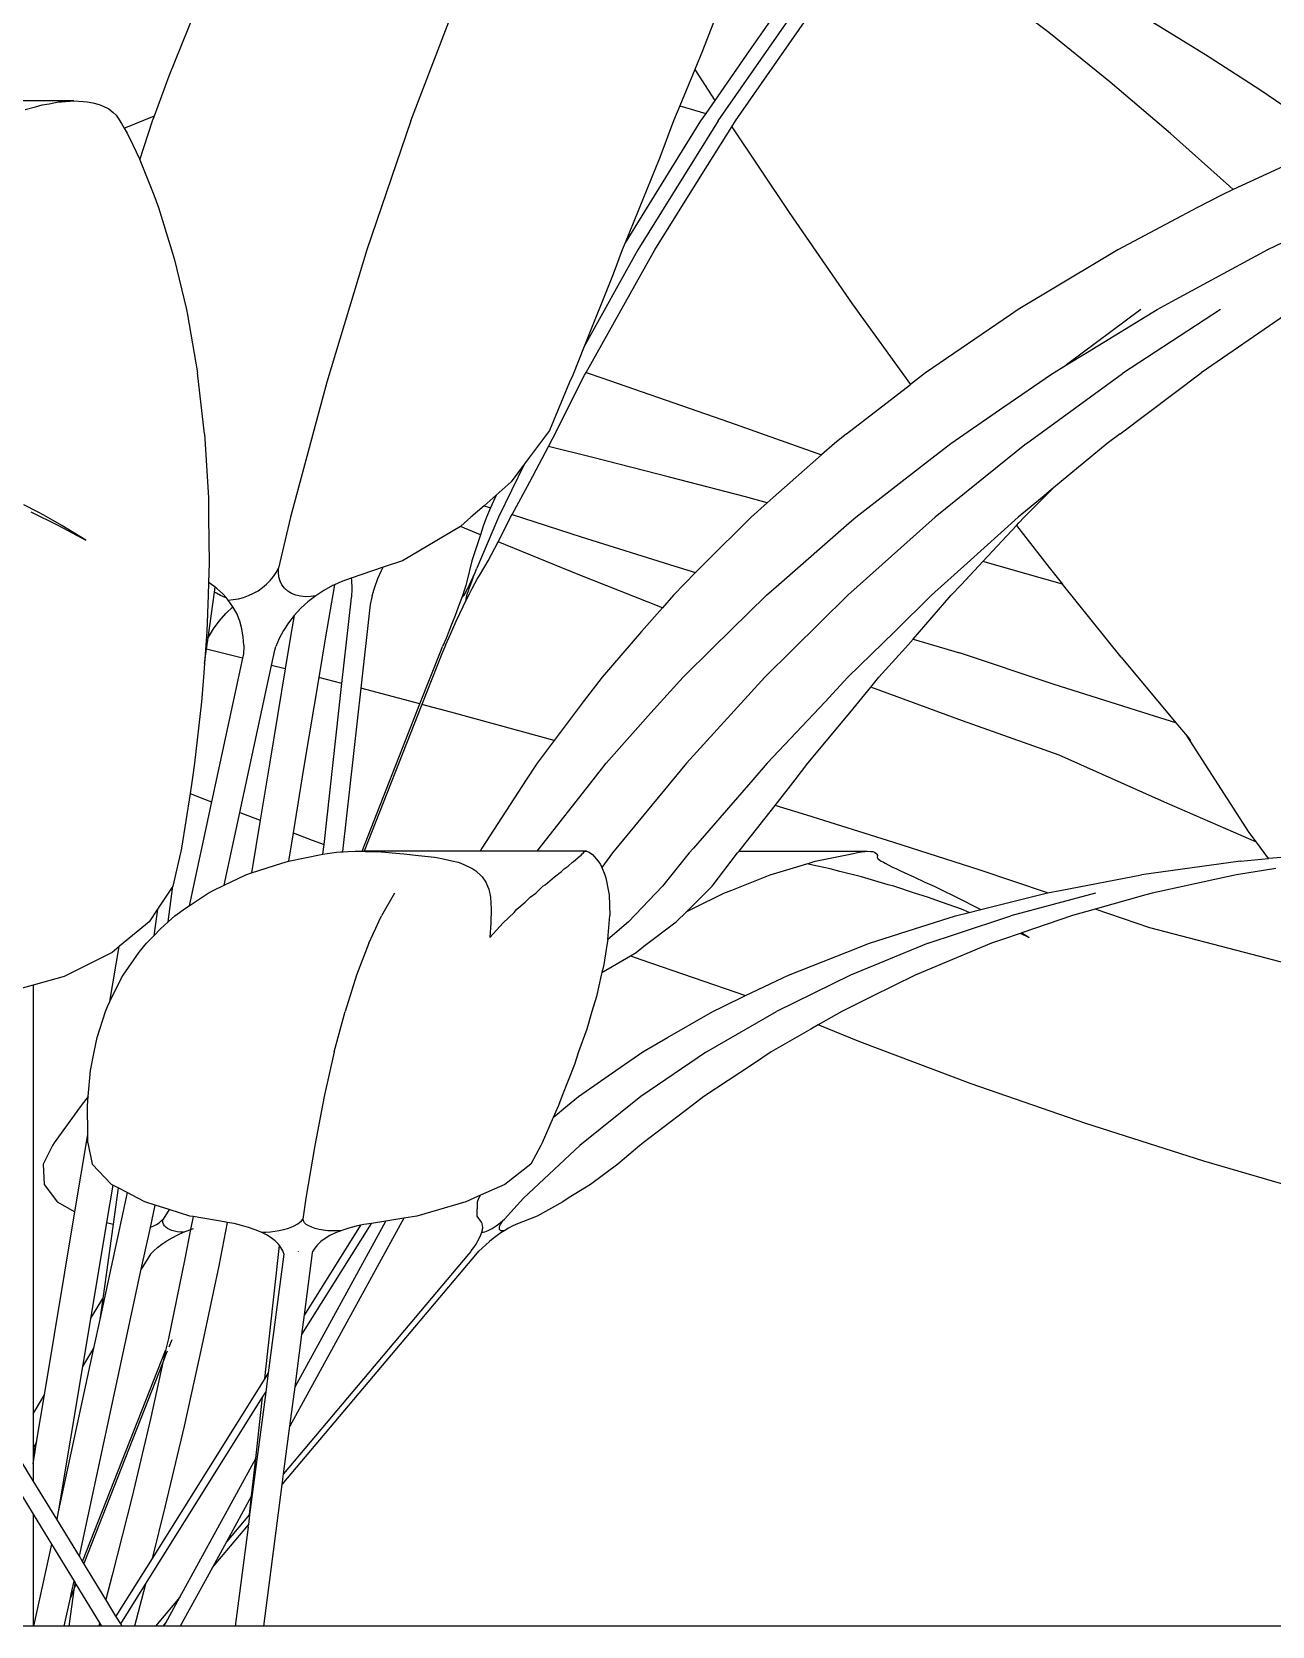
# Model space of a CAD drawing. Header units: metres. Extents: x 244.4 to 340.3, y -4.1 to 64.3.
# Drawn here: x 248.7114 to 248.9513, y 7.3395 to 7.648 of the extents above; entities that cross this region are included whole.
import ezdxf

# ---------------------------------------------------------------- set-up
doc = ezdxf.new("R2010")
doc.units = ezdxf.units.M
doc.layers.add('Edges', color=7, linetype='Continuous')

# ---------------------------------------------------------------- blocks, each defined once
blk = doc.blocks.new('Novo+Sobrado2m fr')
for p, q in [((-6.68006, -1.56946), (-6.6921, -1.56022)), ((-6.85028, -1.57784), (-6.84403, -1.56229)), ((-6.8035, -1.58654), (-6.79424, -1.56229)), ((-6.74297, -1.56229), (-6.74708, -1.573)), ((-6.74406, -1.58654), (-6.72716, -1.56229)), ((-6.73058, -1.56229), (-6.73805, -1.573)), ((-6.73466, -1.57784), (-6.72384, -1.56229)), ((-6.66821, -1.57904), (-6.68006, -1.56946)), ((-6.6498, -1.57372), (-6.6605, -1.56715)), ((-6.74708, -1.573), (-6.74857, -1.57659)), ((-6.73805, -1.573), (-6.74471, -1.5826)), ((-6.63926, -1.58053), (-6.6498, -1.57372)), ((-6.8531, -1.58555), (-6.85028, -1.57784)), ((-6.74857, -1.57659), (-6.75149, -1.5836)), ((-6.74857, -1.57659), (-6.74471, -1.5826)), ((-6.74073, -1.58654), (-6.73466, -1.57784)), ((-6.65656, -1.58895), (-6.66821, -1.57904)), ((-6.6289, -1.58759), (-6.63926, -1.58053)), ((-6.86872, -1.58267), (-6.88015, -1.58267)), ((-6.87814, -1.58433), (-6.87612, -1.58381)), ((-6.87612, -1.58381), (-6.87483, -1.58342)), ((-6.87483, -1.58342), (-6.87352, -1.58321)), ((-6.87352, -1.58321), (-6.87166, -1.58287)), ((-6.87166, -1.58287), (-6.8711, -1.58284)), ((-6.8711, -1.58284), (-6.86872, -1.58267)), ((-6.86872, -1.58267), (-6.86686, -1.58278)), ((-6.86686, -1.58278), (-6.86612, -1.58283)), ((-6.86612, -1.58283), (-6.86507, -1.58305)), ((-6.86507, -1.58305), (-6.86383, -1.58335)), ((-6.86383, -1.58335), (-6.8635, -1.58348)), ((-6.8635, -1.58348), (-6.86217, -1.58409)), ((-6.86217, -1.58409), (-6.86195, -1.58422)), ((-6.86195, -1.58422), (-6.86108, -1.58489)), ((-6.86108, -1.58489), (-6.86053, -1.58545)), ((-6.75149, -1.5836), (-6.75271, -1.58654)), ((-6.75149, -1.5836), (-6.74647, -1.58513)), ((-6.74647, -1.58513), (-6.74745, -1.58654)), ((-6.74471, -1.5826), (-6.74647, -1.58513)), ((-6.86053, -1.58545), (-6.86025, -1.5858)), ((-6.86025, -1.5858), (-6.85947, -1.58702)), ((-6.85947, -1.58702), (-6.85896, -1.58794)), ((-6.85896, -1.58794), (-6.8531, -1.58555)), ((-6.85896, -1.58794), (-6.8584, -1.58893)), ((-6.85593, -1.59409), (-6.85347, -1.58654)), ((-6.85347, -1.58654), (-6.8531, -1.58555)), ((-6.8035, -1.58654), (-6.81203, -1.61149)), ((-6.74406, -1.58654), (-6.75961, -1.61149)), ((-6.75271, -1.58654), (-6.75537, -1.59363)), ((-6.74745, -1.58654), (-6.75185, -1.59363)), ((-6.7472, -1.59691), (-6.74143, -1.58766)), ((-6.74143, -1.58766), (-6.74073, -1.58654)), ((-6.74143, -1.58766), (-6.73035, -1.60427)), ((-6.8584, -1.58893), (-6.85727, -1.59118)), ((-6.85727, -1.59118), (-6.85601, -1.59388)), ((-6.64511, -1.59918), (-6.65656, -1.58895)), ((-6.85601, -1.59388), (-6.85593, -1.59409)), ((-6.85593, -1.59409), (-6.85326, -1.60082)), ((-6.75185, -1.59363), (-6.76207, -1.61013)), ((-6.75537, -1.59363), (-6.76207, -1.61013)), ((-6.63154, -1.59388), (-6.64441, -1.59983)), ((-6.75634, -1.61149), (-6.7472, -1.59691)), ((-6.64441, -1.59983), (-6.64655, -1.60082)), ((-6.64441, -1.59983), (-6.64511, -1.59918)), ((-6.85326, -1.60082), (-6.85233, -1.60331)), ((-6.85233, -1.60331), (-6.84979, -1.61145)), ((-6.65135, -1.60331), (-6.66671, -1.61145)), ((-6.64655, -1.60082), (-6.65135, -1.60331)), ((-6.63772, -1.61142), (-6.61878, -1.60236)), ((-6.73035, -1.60427), (-6.71814, -1.62191)), ((-6.84979, -1.61145), (-6.84922, -1.61338)), ((-6.81203, -1.61149), (-6.8198, -1.63706)), ((-6.75961, -1.61149), (-6.76997, -1.63017)), ((-6.76262, -1.61149), (-6.7644, -1.6162)), ((-6.76207, -1.61013), (-6.76262, -1.61149)), ((-6.75897, -1.6162), (-6.75634, -1.61149)), ((-6.66671, -1.61145), (-6.66998, -1.61338)), ((-6.65561, -1.6211), (-6.63772, -1.61142)), ((-6.84922, -1.61338), (-6.84693, -1.62303)), ((-6.66998, -1.61338), (-6.68599, -1.62303)), ((-6.7644, -1.6162), (-6.76997, -1.63017)), ((-6.7696, -1.6352), (-6.75897, -1.6162)), ((-6.71814, -1.62191), (-6.70688, -1.63756)), ((-6.65913, -1.62303), (-6.65561, -1.6211)), ((-6.84693, -1.62303), (-6.8467, -1.62404)), ((-6.8467, -1.62404), (-6.84476, -1.63527)), ((-6.6875, -1.62404), (-6.70392, -1.63527)), ((-6.68599, -1.62303), (-6.6875, -1.62404)), ((-6.66231, -1.62303), (-6.67664, -1.63373)), ((-6.67263, -1.63125), (-6.65913, -1.62303)), ((-6.64689, -1.62303), (-6.66582, -1.63541)), ((-6.63429, -1.62404), (-6.65064, -1.63527)), ((-6.76997, -1.63017), (-6.77218, -1.63572)), ((-6.67664, -1.63373), (-6.67263, -1.63125)), ((-6.67957, -1.63553), (-6.67664, -1.63373)), ((-6.84342, -1.64707), (-6.84476, -1.63527)), ((-6.8198, -1.63706), (-6.8268, -1.6632)), ((-6.77279, -1.63706), (-6.77669, -1.6464)), ((-6.77529, -1.6464), (-6.77065, -1.63706)), ((-6.77218, -1.63572), (-6.77279, -1.63706)), ((-6.77065, -1.63706), (-6.76989, -1.63572)), ((-6.76989, -1.63572), (-6.7696, -1.6352)), ((-6.7696, -1.6352), (-6.76657, -1.63623)), ((-6.76657, -1.63623), (-6.74189, -1.64482)), ((-6.7192, -1.64707), (-6.70688, -1.63756)), ((-6.70392, -1.63527), (-6.70688, -1.63756)), ((-6.68881, -1.64185), (-6.67957, -1.63553)), ((-6.68443, -1.64893), (-6.66582, -1.63541)), ((-6.66629, -1.64707), (-6.65064, -1.63527)), ((-6.69902, -1.64893), (-6.68881, -1.64185)), ((-6.77669, -1.6464), (-6.78151, -1.6529)), ((-6.77691, -1.64951), (-6.77529, -1.6464)), ((-6.74189, -1.64482), (-6.72408, -1.65115)), ((-6.84342, -1.64707), (-6.84267, -1.65936)), ((-6.78047, -1.65637), (-6.77691, -1.64951)), ((-6.76829, -1.65166), (-6.77691, -1.64951)), ((-6.72154, -1.64893), (-6.72408, -1.65115)), ((-6.7192, -1.64707), (-6.72154, -1.64893)), ((-6.70417, -1.65288), (-6.69902, -1.64893)), ((-6.68443, -1.64893), (-6.7021, -1.66319)), ((-6.66879, -1.64893), (-6.67916, -1.65753)), ((-6.66629, -1.64707), (-6.66879, -1.64893)), ((-6.78151, -1.6529), (-6.78654, -1.6632)), ((-6.78151, -1.6529), (-6.78408, -1.65637)), ((-6.75349, -1.65545), (-6.76829, -1.65166)), ((-6.72408, -1.65115), (-6.73344, -1.65936)), ((-6.71743, -1.66319), (-6.70417, -1.65288)), ((-6.73877, -1.65928), (-6.75349, -1.65545)), ((-6.78704, -1.65895), (-6.78935, -1.66098)), ((-6.78704, -1.65895), (-6.78808, -1.66138)), ((-6.78408, -1.65637), (-6.78704, -1.65895)), ((-6.78394, -1.66271), (-6.78047, -1.65637)), ((-6.73459, -1.6604), (-6.73877, -1.65928)), ((-6.68486, -1.66319), (-6.67916, -1.65753)), ((-6.67916, -1.65753), (-6.68137, -1.65936)), ((-6.87574, -1.66219), (-6.87842, -1.66083)), ((-6.87706, -1.66219), (-6.8717, -1.6648)), ((-6.87455, -1.66284), (-6.87574, -1.66219)), ((-6.84267, -1.65936), (-6.84263, -1.66319)), ((-6.78935, -1.66098), (-6.7919, -1.6632)), ((-6.78935, -1.66098), (-6.7885, -1.66125)), ((-6.78808, -1.66138), (-6.78886, -1.6632)), ((-6.7885, -1.66125), (-6.78808, -1.66138)), ((-6.73459, -1.6604), (-6.7377, -1.66319)), ((-6.73344, -1.65936), (-6.73459, -1.6604)), ((-6.68137, -1.65936), (-6.68605, -1.66319)), ((-6.87106, -1.6648), (-6.87455, -1.66284)), ((-6.8717, -1.6648), (-6.86642, -1.66765)), ((-6.86642, -1.66765), (-6.87106, -1.6648)), ((-6.84263, -1.66319), (-6.84251, -1.67211)), ((-6.8268, -1.6632), (-6.82909, -1.67306)), ((-6.7939, -1.665), (-6.80516, -1.67163)), ((-6.79382, -1.66495), (-6.7939, -1.665)), ((-6.79004, -1.6666), (-6.7939, -1.665)), ((-6.7919, -1.6632), (-6.79382, -1.66495)), ((-6.78654, -1.6632), (-6.79072, -1.67306)), ((-6.78951, -1.66495), (-6.79004, -1.6666)), ((-6.78886, -1.6632), (-6.78951, -1.66495)), ((-6.78663, -1.66799), (-6.78505, -1.66495)), ((-6.78505, -1.66495), (-6.78421, -1.6632)), ((-6.78421, -1.6632), (-6.78394, -1.66271)), ((-6.78394, -1.66271), (-6.77054, -1.66699)), ((-6.7377, -1.66319), (-6.74667, -1.67211)), ((-6.73234, -1.67619), (-6.71872, -1.6643)), ((-6.7021, -1.66319), (-6.71898, -1.67828)), ((-6.71872, -1.6643), (-6.71743, -1.66319)), ((-6.68605, -1.66319), (-6.6959, -1.67211)), ((-6.69285, -1.67178), (-6.68634, -1.66481)), ((-6.68634, -1.66481), (-6.68587, -1.6643)), ((-6.68634, -1.66481), (-6.68002, -1.67296)), ((-6.68587, -1.6643), (-6.68486, -1.66319)), ((-6.79004, -1.6666), (-6.79169, -1.67163)), ((-6.78854, -1.67163), (-6.78663, -1.66799)), ((-6.77113, -1.67428), (-6.78663, -1.66799)), ((-6.77054, -1.66699), (-6.75244, -1.67268)), ((-6.80516, -1.67163), (-6.80887, -1.6729)), ((-6.79169, -1.67163), (-6.79267, -1.67565)), ((-6.79026, -1.67448), (-6.78854, -1.67163)), ((-6.84251, -1.67211), (-6.84265, -1.67586)), ((-6.83072, -1.67546), (-6.83009, -1.6747)), ((-6.83009, -1.6747), (-6.82954, -1.67389)), ((-6.82954, -1.67389), (-6.82909, -1.67306)), ((-6.82915, -1.67392), (-6.82909, -1.67306)), ((-6.82906, -1.67476), (-6.82915, -1.67392)), ((-6.80887, -1.6729), (-6.81506, -1.67502)), ((-6.80987, -1.67508), (-6.80918, -1.6735)), ((-6.80918, -1.6735), (-6.80887, -1.6729)), ((-6.79166, -1.67546), (-6.79137, -1.6747)), ((-6.79147, -1.67476), (-6.79109, -1.67392)), ((-6.79137, -1.6747), (-6.79109, -1.67392)), ((-6.79109, -1.67392), (-6.79105, -1.67389)), ((-6.79105, -1.67389), (-6.79072, -1.67306)), ((-6.79067, -1.67519), (-6.79026, -1.67448)), ((-6.75486, -1.68072), (-6.77113, -1.67428)), ((-6.74844, -1.67392), (-6.75271, -1.67828)), ((-6.75244, -1.67268), (-6.74844, -1.67392)), ((-6.74667, -1.67211), (-6.74844, -1.67392)), ((-6.6959, -1.67211), (-6.7028, -1.67828)), ((-6.69696, -1.67619), (-6.69285, -1.67178)), ((-6.68085, -1.67517), (-6.69285, -1.67178)), ((-6.68002, -1.67296), (-6.67746, -1.67615)), ((-6.84274, -1.68654), (-6.8415, -1.67769)), ((-6.84265, -1.67586), (-6.84273, -1.67828)), ((-6.84237, -1.67602), (-6.84265, -1.67586)), ((-6.84137, -1.67676), (-6.84237, -1.67602)), ((-6.8415, -1.67769), (-6.84137, -1.67676)), ((-6.84114, -1.67793), (-6.8415, -1.67769)), ((-6.84107, -1.67697), (-6.84137, -1.67676)), ((-6.83989, -1.67804), (-6.84107, -1.67697)), ((-6.83397, -1.67793), (-6.83307, -1.67742)), ((-6.83307, -1.67742), (-6.83222, -1.67683)), ((-6.83222, -1.67683), (-6.83144, -1.67617)), ((-6.83144, -1.67617), (-6.83072, -1.67546)), ((-6.82882, -1.67555), (-6.82906, -1.67476)), ((-6.82845, -1.67628), (-6.82882, -1.67555)), ((-6.82794, -1.67693), (-6.82845, -1.67628)), ((-6.82732, -1.67748), (-6.82794, -1.67693)), ((-6.82659, -1.67794), (-6.82732, -1.67748)), ((-6.82032, -1.67735), (-6.82192, -1.6784)), ((-6.81864, -1.67643), (-6.82032, -1.67735)), ((-6.81831, -1.67629), (-6.82002, -1.68637)), ((-6.81831, -1.67629), (-6.81864, -1.67643)), ((-6.81689, -1.67565), (-6.81831, -1.67629)), ((-6.81506, -1.67502), (-6.81689, -1.67565)), ((-6.81506, -1.67502), (-6.81501, -1.6754)), ((-6.81501, -1.6754), (-6.81494, -1.67701)), ((-6.81494, -1.67701), (-6.81501, -1.67865)), ((-6.81099, -1.67838), (-6.81047, -1.67671)), ((-6.81047, -1.67671), (-6.80987, -1.67508)), ((-6.79319, -1.67735), (-6.79354, -1.6784)), ((-6.7929, -1.67643), (-6.79319, -1.67735)), ((-6.79303, -1.67794), (-6.79278, -1.67748)), ((-6.79267, -1.67565), (-6.7929, -1.67643)), ((-6.79278, -1.67748), (-6.79249, -1.67693)), ((-6.79254, -1.67793), (-6.79237, -1.67742)), ((-6.79249, -1.67693), (-6.79217, -1.67628)), ((-6.79237, -1.67742), (-6.79217, -1.67683)), ((-6.79219, -1.67804), (-6.79164, -1.67697)), ((-6.79217, -1.67628), (-6.79183, -1.67555)), ((-6.79217, -1.67683), (-6.79193, -1.67617)), ((-6.79193, -1.67617), (-6.79166, -1.67546)), ((-6.79183, -1.67555), (-6.79147, -1.67476)), ((-6.79164, -1.67697), (-6.79113, -1.67602)), ((-6.79113, -1.67602), (-6.79067, -1.67519)), ((-6.7347, -1.67828), (-6.73234, -1.67619)), ((-6.69898, -1.67828), (-6.69696, -1.67619)), ((-6.67746, -1.67615), (-6.68085, -1.67517)), ((-6.66606, -1.69031), (-6.67746, -1.67615)), ((-6.84273, -1.67828), (-6.84296, -1.6853)), ((-6.84031, -1.67837), (-6.84114, -1.67793)), ((-6.83941, -1.67872), (-6.84031, -1.67837)), ((-6.83926, -1.67876), (-6.83989, -1.67804)), ((-6.83926, -1.67876), (-6.83941, -1.67872)), ((-6.83933, -1.68186), (-6.83795, -1.68051)), ((-6.83885, -1.67922), (-6.83926, -1.67876)), ((-6.83885, -1.67922), (-6.83787, -1.67915)), ((-6.83795, -1.68051), (-6.83885, -1.67922)), ((-6.83721, -1.68186), (-6.83795, -1.68051)), ((-6.83787, -1.67915), (-6.83687, -1.67898)), ((-6.83687, -1.67898), (-6.83589, -1.67872)), ((-6.83589, -1.67872), (-6.83492, -1.67837)), ((-6.83492, -1.67837), (-6.83397, -1.67793)), ((-6.82576, -1.67828), (-6.82659, -1.67794)), ((-6.82481, -1.68083), (-6.82607, -1.68219)), ((-6.82486, -1.6785), (-6.82576, -1.67828)), ((-6.82391, -1.67859), (-6.82486, -1.6785)), ((-6.82342, -1.67956), (-6.82481, -1.68083)), ((-6.82292, -1.67856), (-6.82391, -1.67859)), ((-6.82192, -1.6784), (-6.82342, -1.67956)), ((-6.82192, -1.6784), (-6.82292, -1.67856)), ((-6.81685, -1.69535), (-6.81507, -1.67937)), ((-6.81507, -1.67937), (-6.81501, -1.67865)), ((-6.81141, -1.68009), (-6.81321, -1.69629)), ((-6.81105, -1.67866), (-6.81141, -1.68009)), ((-6.81099, -1.67838), (-6.81105, -1.67866)), ((-6.79442, -1.68083), (-6.79493, -1.68219)), ((-6.79396, -1.67956), (-6.79442, -1.68083)), ((-6.79405, -1.68186), (-6.7934, -1.6805)), ((-6.79354, -1.6784), (-6.79396, -1.67956)), ((-6.79354, -1.6784), (-6.79355, -1.67856)), ((-6.79355, -1.67856), (-6.7935, -1.67859)), ((-6.7935, -1.67859), (-6.79339, -1.6785)), ((-6.7934, -1.6805), (-6.79278, -1.67922)), ((-6.79339, -1.6785), (-6.79323, -1.67828)), ((-6.79323, -1.67828), (-6.79303, -1.67794)), ((-6.79281, -1.67915), (-6.7928, -1.67898)), ((-6.79278, -1.67922), (-6.79281, -1.67915)), ((-6.7928, -1.67898), (-6.79275, -1.67872)), ((-6.79278, -1.67922), (-6.79219, -1.67804)), ((-6.79275, -1.67872), (-6.79266, -1.67837)), ((-6.79266, -1.67837), (-6.79254, -1.67793)), ((-6.75486, -1.68072), (-6.75891, -1.6853)), ((-6.75271, -1.67828), (-6.75486, -1.68072)), ((-6.74509, -1.68846), (-6.7347, -1.67828)), ((-6.73503, -1.69416), (-6.71898, -1.67828)), ((-6.7028, -1.67828), (-6.70989, -1.6853)), ((-6.70636, -1.68677), (-6.69898, -1.67828)), ((-6.8417, -1.68481), (-6.84059, -1.6833)), ((-6.84059, -1.6833), (-6.83933, -1.68186)), ((-6.83662, -1.6833), (-6.83721, -1.68186)), ((-6.8362, -1.68481), (-6.83662, -1.6833)), ((-6.82719, -1.68362), (-6.82815, -1.68512)), ((-6.82609, -1.68222), (-6.82719, -1.68362)), ((-6.82609, -1.68222), (-6.82664, -1.6855)), ((-6.82607, -1.68219), (-6.82609, -1.68222)), ((-6.79549, -1.68362), (-6.79608, -1.68512)), ((-6.79493, -1.68219), (-6.79549, -1.68362)), ((-6.79541, -1.68481), (-6.79472, -1.6833)), ((-6.79472, -1.6833), (-6.79405, -1.68186)), ((-6.84296, -1.6853), (-6.84344, -1.69151)), ((-6.84305, -1.68875), (-6.84274, -1.68654)), ((-6.84274, -1.68654), (-6.84266, -1.68638)), ((-6.84266, -1.68638), (-6.8417, -1.68481)), ((-6.83593, -1.68638), (-6.8362, -1.68481)), ((-6.83584, -1.68798), (-6.83593, -1.68638)), ((-6.82896, -1.68667), (-6.82962, -1.68824)), ((-6.82815, -1.68512), (-6.82896, -1.68667)), ((-6.82664, -1.6855), (-6.82782, -1.69254)), ((-6.82002, -1.68637), (-6.82132, -1.69421)), ((-6.79671, -1.68667), (-6.79741, -1.68824)), ((-6.79683, -1.68798), (-6.79612, -1.68638)), ((-6.79608, -1.68512), (-6.79671, -1.68667)), ((-6.79612, -1.68638), (-6.79541, -1.68481)), ((-6.75891, -1.6853), (-6.76652, -1.69416)), ((-6.70989, -1.6853), (-6.719, -1.69416)), ((-6.70783, -1.68846), (-6.70636, -1.68677)), ((-6.70636, -1.68677), (-6.69736, -1.68947)), ((-6.84344, -1.69151), (-6.84305, -1.68875)), ((-6.8361, -1.69047), (-6.84305, -1.68875)), ((-6.83592, -1.68962), (-6.8361, -1.69047)), ((-6.83585, -1.68825), (-6.83592, -1.68962)), ((-6.83584, -1.68798), (-6.83585, -1.68825)), ((-6.83045, -1.69187), (-6.82981, -1.68893)), ((-6.82981, -1.68893), (-6.82962, -1.68824)), ((-6.80177, -1.69933), (-6.79768, -1.68893)), ((-6.79755, -1.68962), (-6.80141, -1.69942)), ((-6.79768, -1.68893), (-6.79741, -1.68824)), ((-6.79695, -1.68825), (-6.79755, -1.68962)), ((-6.79683, -1.68798), (-6.79695, -1.68825)), ((-6.7508, -1.69416), (-6.74509, -1.68846)), ((-6.71295, -1.69416), (-6.70783, -1.68846)), ((-6.67926, -1.69551), (-6.69736, -1.68947)), ((-6.84344, -1.69151), (-6.84365, -1.69416)), ((-6.8361, -1.69047), (-6.84209, -1.71825)), ((-6.83659, -1.72034), (-6.83045, -1.69187)), ((-6.82782, -1.69254), (-6.83082, -1.71061)), ((-6.82782, -1.69254), (-6.83045, -1.69187)), ((-6.66606, -1.69031), (-6.6555, -1.70296)), ((-6.84365, -1.69416), (-6.84399, -1.69889)), ((-6.82132, -1.69421), (-6.82419, -1.71145)), ((-6.81685, -1.69535), (-6.82132, -1.69421)), ((-6.82031, -1.72653), (-6.81685, -1.69535)), ((-6.81321, -1.69629), (-6.81672, -1.72786)), ((-6.80177, -1.69933), (-6.81321, -1.69629)), ((-6.76652, -1.69416), (-6.77017, -1.69889)), ((-6.75706, -1.70107), (-6.7508, -1.69416)), ((-6.73503, -1.69416), (-6.75021, -1.7108)), ((-6.719, -1.69416), (-6.72338, -1.69889)), ((-6.71856, -1.70107), (-6.71453, -1.6961)), ((-6.71453, -1.6961), (-6.71295, -1.69416)), ((-6.69676, -1.70261), (-6.71453, -1.6961)), ((-6.66068, -1.7014), (-6.67926, -1.69551)), ((-6.84399, -1.69889), (-6.8454, -1.7108)), ((-6.81296, -1.7278), (-6.80177, -1.69933)), ((-6.77017, -1.69889), (-6.77581, -1.70643)), ((-6.72338, -1.69889), (-6.73461, -1.7108)), ((-6.80141, -1.69942), (-6.81257, -1.7278)), ((-6.79578, -1.70091), (-6.80141, -1.69942)), ((-6.77834, -1.70571), (-6.79578, -1.70091)), ((-6.7657, -1.7108), (-6.75706, -1.70107)), ((-6.72671, -1.7108), (-6.71856, -1.70107)), ((-6.6555, -1.70296), (-6.66068, -1.7014)), ((-6.67809, -1.70926), (-6.69676, -1.70261)), ((-6.6555, -1.70296), (-6.65333, -1.70556)), ((-6.64131, -1.72418), (-6.65333, -1.70556)), ((-6.65333, -1.70556), (-6.65265, -1.70638)), ((-6.77581, -1.70643), (-6.77907, -1.7108)), ((-6.77581, -1.70643), (-6.77834, -1.70571)), ((-6.8454, -1.7108), (-6.84581, -1.71399)), ((-6.83082, -1.71061), (-6.83266, -1.72184)), ((-6.82419, -1.71145), (-6.82629, -1.72427)), ((-6.77907, -1.7108), (-6.78119, -1.71399)), ((-6.76826, -1.71399), (-6.7657, -1.7108)), ((-6.75021, -1.7108), (-6.76448, -1.72814)), ((-6.73461, -1.7108), (-6.73735, -1.71399)), ((-6.72913, -1.71399), (-6.72671, -1.7108)), ((-6.65769, -1.71832), (-6.67809, -1.70926)), ((-6.84581, -1.71399), (-6.84622, -1.71665)), ((-6.78119, -1.71399), (-6.78975, -1.72723)), ((-6.77865, -1.72723), (-6.76826, -1.71399)), ((-6.73735, -1.71399), (-6.74882, -1.72723)), ((-6.73303, -1.71896), (-6.72913, -1.71399)), ((-6.84622, -1.71665), (-6.84786, -1.72723)), ((-6.84622, -1.71665), (-6.84341, -1.71774)), ((-6.84341, -1.71774), (-6.84209, -1.71825)), ((-6.84209, -1.71825), (-6.84643, -1.73836)), ((-6.83962, -1.73437), (-6.83659, -1.72034)), ((-6.83659, -1.72034), (-6.83266, -1.72184)), ((-6.73953, -1.72723), (-6.73303, -1.71896)), ((-6.7269, -1.72083), (-6.73303, -1.71896)), ((-6.71006, -1.72611), (-6.7269, -1.72083)), ((-6.63994, -1.72605), (-6.65769, -1.71832)), ((-6.83266, -1.72184), (-6.83432, -1.73202)), ((-6.82629, -1.72427), (-6.8272, -1.72974)), ((-6.82629, -1.72427), (-6.82261, -1.72567)), ((-6.82261, -1.72567), (-6.82031, -1.72653)), ((-6.82052, -1.72842), (-6.82031, -1.72653)), ((-6.69338, -1.73151), (-6.71006, -1.72611)), ((-6.63994, -1.72605), (-6.64131, -1.72418)), ((-6.63759, -1.72926), (-6.63994, -1.72605)), ((-6.84808, -1.72814), (-6.84954, -1.73458)), ((-6.84786, -1.72723), (-6.84808, -1.72814)), ((-6.83432, -1.73202), (-6.82848, -1.73012)), ((-6.82848, -1.73012), (-6.8272, -1.72974)), ((-6.8272, -1.72974), (-6.82084, -1.72847)), ((-6.82084, -1.72847), (-6.82052, -1.72842)), ((-6.82052, -1.72842), (-6.81973, -1.72828)), ((-6.81973, -1.72828), (-6.81788, -1.72799)), ((-6.81788, -1.72799), (-6.81714, -1.72795)), ((-6.81714, -1.72795), (-6.81673, -1.72792)), ((-6.81672, -1.72786), (-6.81673, -1.72792)), ((-6.81673, -1.72792), (-6.81658, -1.72792)), ((-6.81672, -1.72786), (-6.81658, -1.72792)), ((-6.81658, -1.72792), (-6.81565, -1.72787)), ((-6.81565, -1.72787), (-6.81431, -1.7278)), ((-6.81431, -1.7278), (-6.81296, -1.7278)), ((-6.81296, -1.7278), (-6.81257, -1.7278)), ((-6.81257, -1.7278), (-6.8123, -1.72785)), ((-6.79009, -1.7278), (-6.81257, -1.7278)), ((-6.8123, -1.72785), (-6.81, -1.7279)), ((-6.81, -1.7279), (-6.8085, -1.72803)), ((-6.8085, -1.72803), (-6.80643, -1.72819)), ((-6.80643, -1.72819), (-6.80488, -1.7283)), ((-6.80488, -1.7283), (-6.80201, -1.72865)), ((-6.80201, -1.72865), (-6.79897, -1.72898)), ((-6.79897, -1.72898), (-6.79753, -1.72924)), ((-6.79753, -1.72924), (-6.79558, -1.72965)), ((-6.79558, -1.72965), (-6.79436, -1.72996)), ((-6.79436, -1.72996), (-6.79382, -1.73015)), ((-6.79382, -1.73015), (-6.79227, -1.73082)), ((-6.78975, -1.72723), (-6.79009, -1.7278)), ((-6.77907, -1.7278), (-6.79009, -1.7278)), ((-6.77907, -1.7278), (-6.77865, -1.72723)), ((-6.7695, -1.7278), (-6.77907, -1.7278)), ((-6.7731, -1.7307), (-6.77227, -1.72996)), ((-6.77227, -1.72996), (-6.77204, -1.72982)), ((-6.77204, -1.72982), (-6.7712, -1.72913)), ((-6.7712, -1.72913), (-6.77108, -1.72898)), ((-6.77108, -1.72898), (-6.77058, -1.72861)), ((-6.77058, -1.72861), (-6.77034, -1.7283)), ((-6.77034, -1.7283), (-6.7702, -1.72821)), ((-6.7702, -1.72821), (-6.76993, -1.7279)), ((-6.76993, -1.7279), (-6.7695, -1.7278)), ((-6.7695, -1.7278), (-6.76899, -1.72799)), ((-6.76899, -1.72799), (-6.76837, -1.72848)), ((-6.76837, -1.72848), (-6.76725, -1.72974)), ((-6.76725, -1.72974), (-6.76683, -1.73036)), ((-6.76448, -1.72814), (-6.76657, -1.73097)), ((-6.74964, -1.72814), (-6.75484, -1.73458)), ((-6.74882, -1.72723), (-6.74964, -1.72814)), ((-6.74521, -1.73458), (-6.74029, -1.72814)), ((-6.74029, -1.72814), (-6.74, -1.7278)), ((-6.74, -1.7278), (-6.73953, -1.72723)), ((-6.74, -1.7278), (-6.71524, -1.7278)), ((-6.7269, -1.73025), (-6.72646, -1.73012)), ((-6.72646, -1.73012), (-6.72526, -1.72974)), ((-6.72526, -1.72974), (-6.71885, -1.72847)), ((-6.71885, -1.72847), (-6.71792, -1.72828)), ((-6.71792, -1.72828), (-6.71679, -1.72799)), ((-6.71679, -1.72799), (-6.71636, -1.72795)), ((-6.71636, -1.72795), (-6.71569, -1.72787)), ((-6.71569, -1.72787), (-6.71524, -1.7278)), ((-6.71524, -1.7278), (-6.71458, -1.72785)), ((-6.71458, -1.72785), (-6.71411, -1.7279)), ((-6.71411, -1.7279), (-6.7138, -1.72803)), ((-6.7138, -1.72803), (-6.71354, -1.72819)), ((-6.71354, -1.72819), (-6.71345, -1.7283)), ((-6.71345, -1.7283), (-6.71326, -1.72865)), ((-6.71326, -1.72865), (-6.71327, -1.72898)), ((-6.71327, -1.72898), (-6.71315, -1.72924)), ((-6.71315, -1.72924), (-6.71265, -1.72965)), ((-6.71265, -1.72965), (-6.71207, -1.72996)), ((-6.71207, -1.72996), (-6.71178, -1.73015)), ((-6.71178, -1.73015), (-6.71047, -1.73082)), ((-6.64299, -1.72974), (-6.66218, -1.73237)), ((-6.64299, -1.72974), (-6.63759, -1.72926)), ((-6.62628, -1.72828), (-6.63759, -1.72926)), ((-6.83962, -1.73437), (-6.83542, -1.73237)), ((-6.83542, -1.73237), (-6.83432, -1.73202)), ((-6.79227, -1.73082), (-6.79151, -1.73123)), ((-6.79151, -1.73123), (-6.79096, -1.73161)), ((-6.79096, -1.73161), (-6.78988, -1.73257)), ((-6.78988, -1.73257), (-6.78971, -1.73278)), ((-6.78971, -1.73278), (-6.78903, -1.73378)), ((-6.77752, -1.7343), (-6.77574, -1.73278)), ((-6.77574, -1.73278), (-6.77437, -1.73173)), ((-6.77437, -1.73173), (-6.77386, -1.73123)), ((-6.77386, -1.73123), (-6.7731, -1.7307)), ((-6.76683, -1.73036), (-6.76657, -1.73097)), ((-6.76657, -1.73097), (-6.76598, -1.73238)), ((-6.76598, -1.73238), (-6.76576, -1.73297)), ((-6.76576, -1.73297), (-6.76523, -1.73592)), ((-6.74142, -1.73533), (-6.73401, -1.73237)), ((-6.73401, -1.73237), (-6.7269, -1.73025)), ((-6.72487, -1.7307), (-6.7269, -1.73025)), ((-6.72239, -1.73123), (-6.72487, -1.7307)), ((-6.72053, -1.73173), (-6.72239, -1.73123)), ((-6.71636, -1.73278), (-6.72053, -1.73173)), ((-6.71115, -1.7343), (-6.71636, -1.73278)), ((-6.71047, -1.73082), (-6.70953, -1.73123)), ((-6.70953, -1.73123), (-6.70878, -1.73161)), ((-6.70878, -1.73161), (-6.70667, -1.73257)), ((-6.70667, -1.73257), (-6.70618, -1.73278)), ((-6.70618, -1.73278), (-6.70409, -1.73378)), ((-6.68036, -1.73587), (-6.69338, -1.73151)), ((-6.67759, -1.73533), (-6.66218, -1.73237)), ((-6.6465, -1.73297), (-6.66007, -1.73592)), ((-6.64381, -1.73238), (-6.6465, -1.73297)), ((-6.63619, -1.73118), (-6.64381, -1.73238)), ((-6.84954, -1.73458), (-6.85253, -1.73906)), ((-6.85047, -1.74151), (-6.84954, -1.73458)), ((-6.84643, -1.73836), (-6.84275, -1.73592)), ((-6.84275, -1.73592), (-6.84163, -1.73533)), ((-6.84163, -1.73533), (-6.83962, -1.73437)), ((-6.80666, -1.73592), (-6.80919, -1.7403)), ((-6.78903, -1.73378), (-6.78867, -1.7346)), ((-6.78867, -1.7346), (-6.78844, -1.73519)), ((-6.78844, -1.73519), (-6.78812, -1.7367)), ((-6.7804, -1.7367), (-6.77936, -1.73591)), ((-6.77936, -1.73591), (-6.77796, -1.7346)), ((-6.77796, -1.7346), (-6.77752, -1.7343)), ((-6.76523, -1.73592), (-6.76516, -1.73628)), ((-6.76516, -1.73628), (-6.76504, -1.74025)), ((-6.75484, -1.73458), (-6.76141, -1.74145)), ((-6.75015, -1.73946), (-6.74521, -1.73458)), ((-6.74881, -1.73883), (-6.74299, -1.73592)), ((-6.74299, -1.73592), (-6.74142, -1.73533)), ((-6.71005, -1.7346), (-6.71115, -1.7343)), ((-6.7061, -1.73591), (-6.71005, -1.7346)), ((-6.70357, -1.7367), (-6.7061, -1.73591)), ((-6.70409, -1.73378), (-6.70224, -1.7346)), ((-6.70224, -1.7346), (-6.70109, -1.73519)), ((-6.70109, -1.73519), (-6.69794, -1.7367)), ((-6.69221, -1.73883), (-6.68063, -1.73592)), ((-6.67106, -1.73592), (-6.68741, -1.7403)), ((-6.68063, -1.73592), (-6.68036, -1.73587)), ((-6.68036, -1.73587), (-6.67759, -1.73533)), ((-6.66134, -1.73628), (-6.67112, -1.73902)), ((-6.66007, -1.73592), (-6.66134, -1.73628)), ((-6.85253, -1.73906), (-6.85413, -1.74145)), ((-6.85253, -1.73906), (-6.85325, -1.74418)), ((-6.84918, -1.74034), (-6.84714, -1.73883)), ((-6.84714, -1.73883), (-6.84643, -1.73836)), ((-6.78812, -1.7367), (-6.78797, -1.73905)), ((-6.78797, -1.73905), (-6.78807, -1.74166)), ((-6.78354, -1.7397), (-6.78298, -1.73905)), ((-6.78298, -1.73905), (-6.78138, -1.7377)), ((-6.78138, -1.7377), (-6.7804, -1.7367)), ((-6.75217, -1.74145), (-6.75015, -1.73946)), ((-6.75015, -1.73946), (-6.74881, -1.73883)), ((-6.70086, -1.7377), (-6.70357, -1.7367)), ((-6.697, -1.73905), (-6.70086, -1.7377)), ((-6.69794, -1.7367), (-6.69336, -1.73905)), ((-6.69551, -1.73967), (-6.697, -1.73905)), ((-6.69551, -1.73967), (-6.69327, -1.7391)), ((-6.69336, -1.73905), (-6.69327, -1.7391)), ((-6.69327, -1.7391), (-6.69221, -1.73883)), ((-6.67112, -1.73902), (-6.67553, -1.74025)), ((-6.66053, -1.74267), (-6.67112, -1.73902)), ((-6.85413, -1.74145), (-6.85987, -1.74616)), ((-6.85196, -1.74284), (-6.85047, -1.74151)), ((-6.85047, -1.74151), (-6.84918, -1.74034)), ((-6.81031, -1.74272), (-6.8097, -1.7414)), ((-6.8097, -1.7414), (-6.80919, -1.7403)), ((-6.78807, -1.74166), (-6.78825, -1.74452)), ((-6.78825, -1.74452), (-6.78563, -1.74166)), ((-6.78563, -1.74166), (-6.78354, -1.7397)), ((-6.7654, -1.74491), (-6.76504, -1.74025)), ((-6.76141, -1.74145), (-6.7654, -1.74491)), ((-6.75841, -1.74616), (-6.75217, -1.74145)), ((-6.70607, -1.74284), (-6.69817, -1.74034)), ((-6.69817, -1.74034), (-6.69551, -1.73967)), ((-6.69464, -1.74272), (-6.6907, -1.7414)), ((-6.6907, -1.7414), (-6.68741, -1.7403)), ((-6.67553, -1.74025), (-6.68533, -1.74363)), ((-6.85607, -1.74735), (-6.85467, -1.74564)), ((-6.85467, -1.74564), (-6.85325, -1.74418)), ((-6.85325, -1.74418), (-6.85196, -1.74284)), ((-6.81167, -1.74564), (-6.81401, -1.7518)), ((-6.81167, -1.74564), (-6.81083, -1.74382)), ((-6.81083, -1.74382), (-6.81031, -1.74272)), ((-6.76555, -1.74564), (-6.76625, -1.75015)), ((-6.7654, -1.74491), (-6.76555, -1.74564)), ((-6.71918, -1.74735), (-6.7148, -1.74564)), ((-6.7034, -1.74564), (-6.71848, -1.7518)), ((-6.7148, -1.74564), (-6.70607, -1.74284)), ((-6.7034, -1.74564), (-6.69797, -1.74382)), ((-6.69117, -1.74564), (-6.70193, -1.75015)), ((-6.69797, -1.74382), (-6.69464, -1.74272)), ((-6.68902, -1.74491), (-6.69117, -1.74564)), ((-6.68563, -1.74374), (-6.68902, -1.74491)), ((-6.68533, -1.74363), (-6.68563, -1.74374)), ((-6.68386, -1.74452), (-6.68563, -1.74374)), ((-6.68533, -1.74363), (-6.68386, -1.74452)), ((-6.64077, -1.74777), (-6.66053, -1.74267)), ((-6.86132, -1.74739), (-6.87061, -1.75206)), ((-6.86172, -1.75689), (-6.85995, -1.74623)), ((-6.85995, -1.74623), (-6.86132, -1.74739)), ((-6.85987, -1.74616), (-6.85995, -1.74623)), ((-6.85918, -1.7518), (-6.85607, -1.74735)), ((-6.76657, -1.75131), (-6.76104, -1.74804)), ((-6.76104, -1.74804), (-6.75992, -1.74739)), ((-6.76104, -1.74804), (-6.75904, -1.74875)), ((-6.75992, -1.74739), (-6.75841, -1.74616)), ((-6.75904, -1.74875), (-6.73875, -1.75576)), ((-6.73046, -1.7518), (-6.71918, -1.74735)), ((-6.62113, -1.75299), (-6.64077, -1.74777)), ((-6.85949, -1.75232), (-6.85918, -1.7518)), ((-6.81401, -1.7518), (-6.81623, -1.75881)), ((-6.7667, -1.7518), (-6.76761, -1.75595)), ((-6.76657, -1.75131), (-6.7667, -1.7518)), ((-6.76625, -1.75015), (-6.76657, -1.75131)), ((-6.71848, -1.7518), (-6.7328, -1.75881)), ((-6.73156, -1.75232), (-6.73046, -1.7518)), ((-6.70594, -1.7518), (-6.7143, -1.75595)), ((-6.70193, -1.75015), (-6.70594, -1.7518)), ((-6.8766, -1.75371), (-6.88082, -1.75487)), ((-6.87061, -1.75206), (-6.8766, -1.75371)), ((-6.8766, -1.75371), (-6.8766, -1.83665)), ((-6.86172, -1.75689), (-6.85949, -1.75232)), ((-6.73875, -1.75576), (-6.73156, -1.75232)), ((-6.86256, -1.75881), (-6.86219, -1.75784)), ((-6.86219, -1.75784), (-6.86172, -1.75689)), ((-6.76761, -1.75595), (-6.76853, -1.75881)), ((-6.74509, -1.75881), (-6.74308, -1.75784)), ((-6.74308, -1.75784), (-6.73875, -1.75576)), ((-6.7143, -1.75595), (-6.72015, -1.75881)), ((-6.86418, -1.76384), (-6.86256, -1.75881)), ((-6.81832, -1.76665), (-6.81623, -1.75881)), ((-6.76853, -1.75881), (-6.76947, -1.76227)), ((-6.75383, -1.76384), (-6.74509, -1.75881)), ((-6.74632, -1.76665), (-6.7328, -1.75881)), ((-6.72015, -1.75881), (-6.72468, -1.76143)), ((-6.86481, -1.76665), (-6.86418, -1.76384)), ((-6.76947, -1.76227), (-6.77106, -1.76665)), ((-6.75864, -1.76665), (-6.75383, -1.76384)), ((-6.72613, -1.76227), (-6.73378, -1.76665)), ((-6.72468, -1.76143), (-6.72613, -1.76227)), ((-6.71664, -1.76471), (-6.72468, -1.76143)), ((-6.86548, -1.77024), (-6.86481, -1.76665)), ((-6.81832, -1.76665), (-6.82028, -1.7753)), ((-6.77106, -1.76665), (-6.77183, -1.76911)), ((-6.76387, -1.77024), (-6.75864, -1.76665)), ((-6.74632, -1.76665), (-6.75899, -1.7753)), ((-6.73378, -1.76665), (-6.73744, -1.76911)), ((-6.6951, -1.77282), (-6.71664, -1.76471)), ((-6.86595, -1.77528), (-6.86548, -1.77024)), ((-6.77183, -1.76911), (-6.77431, -1.7753)), ((-6.77111, -1.7753), (-6.76387, -1.77024)), ((-6.73744, -1.76911), (-6.7468, -1.7753)), ((-6.6729, -1.78052), (-6.6951, -1.77282)), ((-6.86597, -1.7753), (-6.8673, -1.77704)), ((-6.86608, -1.77704), (-6.86595, -1.77528)), ((-6.86595, -1.77528), (-6.86597, -1.7753)), ((-6.82028, -1.7753), (-6.82211, -1.78474)), ((-6.77431, -1.7753), (-6.77497, -1.77704)), ((-6.77323, -1.77704), (-6.77111, -1.7753)), ((-6.75899, -1.7753), (-6.77081, -1.78474)), ((-6.7468, -1.7753), (-6.74907, -1.77704)), ((-6.8673, -1.77704), (-6.87253, -1.78424)), ((-6.86601, -1.78263), (-6.86608, -1.77704)), ((-6.77596, -1.77932), (-6.77808, -1.78424)), ((-6.77596, -1.77932), (-6.77323, -1.77704)), ((-6.77497, -1.77704), (-6.77596, -1.77932)), ((-6.74907, -1.77704), (-6.75854, -1.78424)), ((-6.86849, -1.7976), (-6.86601, -1.78263)), ((-6.86598, -1.78424), (-6.86601, -1.78263)), ((-6.65007, -1.78778), (-6.6729, -1.78052)), ((-6.87284, -1.78474), (-6.87468, -1.78838)), ((-6.87253, -1.78424), (-6.87284, -1.78474)), ((-6.86598, -1.78424), (-6.86519, -1.78838)), ((-6.82211, -1.78474), (-6.82381, -1.79494)), ((-6.77081, -1.78474), (-6.78172, -1.79494)), ((-6.77837, -1.78474), (-6.78028, -1.78838)), ((-6.77808, -1.78424), (-6.77837, -1.78474)), ((-6.75921, -1.78474), (-6.76345, -1.78838)), ((-6.75854, -1.78424), (-6.75921, -1.78474)), ((-6.87468, -1.78838), (-6.87447, -1.79228)), ((-6.86144, -1.79228), (-6.86519, -1.78838)), ((-6.78028, -1.78838), (-6.78532, -1.79228)), ((-6.76345, -1.78838), (-6.76878, -1.79228)), ((-6.62667, -1.7946), (-6.65007, -1.78778)), ((-6.87447, -1.79228), (-6.87246, -1.79494)), ((-6.87246, -1.79494), (-6.87191, -1.79567)), ((-6.8584, -1.79386), (-6.86369, -1.8184)), ((-6.8612, -1.7924), (-6.8624, -1.79965)), ((-6.8612, -1.7924), (-6.86144, -1.79228)), ((-6.86011, -1.79297), (-6.8612, -1.7924)), ((-6.86011, -1.79297), (-6.8611, -1.79999)), ((-6.8584, -1.79386), (-6.86011, -1.79297)), ((-6.85631, -1.79494), (-6.8584, -1.79386)), ((-6.855, -1.79567), (-6.85631, -1.79494)), ((-6.82381, -1.79494), (-6.82438, -1.799)), ((-6.79134, -1.79494), (-6.79285, -1.79567)), ((-6.79004, -1.79437), (-6.79134, -1.79494)), ((-6.79062, -1.79567), (-6.79034, -1.79494)), ((-6.79034, -1.79494), (-6.79004, -1.79437)), ((-6.78532, -1.79228), (-6.79004, -1.79437)), ((-6.78172, -1.79494), (-6.78542, -1.799)), ((-6.77311, -1.79494), (-6.77414, -1.79567)), ((-6.76878, -1.79228), (-6.77311, -1.79494)), ((-6.87438, -1.83297), (-6.86849, -1.7976)), ((-6.87191, -1.79567), (-6.86849, -1.7976)), ((-6.85298, -1.7963), (-6.855, -1.79567)), ((-6.85391, -1.80059), (-6.85298, -1.7963)), ((-6.85025, -1.79716), (-6.85298, -1.7963)), ((-6.85025, -1.79716), (-6.85146, -1.799)), ((-6.84629, -1.79841), (-6.85025, -1.79716)), ((-6.79285, -1.79567), (-6.80234, -1.79841)), ((-6.79071, -1.79841), (-6.79062, -1.79567)), ((-6.77414, -1.79567), (-6.77906, -1.79841)), ((-6.8624, -1.79965), (-6.86551, -1.81831)), ((-6.8611, -1.79999), (-6.86312, -1.81436)), ((-6.8624, -1.79965), (-6.8611, -1.79999)), ((-6.85566, -1.80869), (-6.85391, -1.80059)), ((-6.85391, -1.80059), (-6.85388, -1.80058)), ((-6.85388, -1.80058), (-6.85326, -1.80032)), ((-6.85326, -1.80032), (-6.8527, -1.80002)), ((-6.8527, -1.80002), (-6.8522, -1.79969)), ((-6.8522, -1.79969), (-6.85179, -1.79935)), ((-6.85179, -1.79935), (-6.85146, -1.799)), ((-6.85151, -1.79934), (-6.85146, -1.799)), ((-6.85148, -1.79967), (-6.85151, -1.79934)), ((-6.85138, -1.79998), (-6.85148, -1.79967)), ((-6.8512, -1.80028), (-6.85138, -1.79998)), ((-6.85094, -1.80055), (-6.8512, -1.80028)), ((-6.85062, -1.80079), (-6.85094, -1.80055)), ((-6.85023, -1.801), (-6.85062, -1.80079)), ((-6.84978, -1.80118), (-6.85023, -1.801)), ((-6.84927, -1.80132), (-6.84978, -1.80118)), ((-6.84747, -1.80153), (-6.84626, -1.80104)), ((-6.84612, -1.801), (-6.84724, -1.80671)), ((-6.84564, -1.79852), (-6.84629, -1.79841)), ((-6.84626, -1.80104), (-6.84612, -1.801)), ((-6.84564, -1.79852), (-6.84612, -1.801)), ((-6.84612, -1.801), (-6.84559, -1.80081)), ((-6.83926, -1.79958), (-6.84564, -1.79852)), ((-6.83906, -1.79962), (-6.84069, -1.80801)), ((-6.83906, -1.79962), (-6.83926, -1.79958)), ((-6.83772, -1.79987), (-6.83906, -1.79962)), ((-6.83627, -1.80021), (-6.83772, -1.79987)), ((-6.8349, -1.8006), (-6.83627, -1.80021)), ((-6.83364, -1.80104), (-6.8349, -1.8006)), ((-6.83248, -1.80153), (-6.83364, -1.80104)), ((-6.8298, -1.80132), (-6.82896, -1.80118)), ((-6.82896, -1.80118), (-6.82815, -1.801)), ((-6.82815, -1.801), (-6.82739, -1.80079)), ((-6.82739, -1.80079), (-6.8267, -1.80055)), ((-6.80486, -1.79882), (-6.82691, -1.83903)), ((-6.8267, -1.80055), (-6.82607, -1.80028)), ((-6.82607, -1.80028), (-6.82552, -1.79998)), ((-6.82592, -1.83147), (-6.80833, -1.79937)), ((-6.82552, -1.79998), (-6.82505, -1.79967)), ((-6.82505, -1.79967), (-6.82467, -1.79934)), ((-6.82467, -1.79934), (-6.82438, -1.799)), ((-6.82459, -1.82132), (-6.81113, -1.79982)), ((-6.82429, -1.79935), (-6.82438, -1.799)), ((-6.82408, -1.79969), (-6.82429, -1.79935)), ((-6.81325, -1.80019), (-6.8241, -1.81753)), ((-6.82374, -1.80002), (-6.82408, -1.79969)), ((-6.82327, -1.80032), (-6.82374, -1.80002)), ((-6.8227, -1.80058), (-6.82327, -1.80032)), ((-6.82203, -1.80081), (-6.8227, -1.80058)), ((-6.82127, -1.801), (-6.82203, -1.80081)), ((-6.82045, -1.80114), (-6.82127, -1.801)), ((-6.81958, -1.80123), (-6.82045, -1.80114)), ((-6.81553, -1.80076), (-6.81686, -1.80119)), ((-6.81412, -1.80038), (-6.81553, -1.80076)), ((-6.81325, -1.80019), (-6.81412, -1.80038)), ((-6.81262, -1.80006), (-6.81325, -1.80019)), ((-6.81113, -1.79982), (-6.81262, -1.80006)), ((-6.80833, -1.79937), (-6.81113, -1.79982)), ((-6.80486, -1.79882), (-6.80833, -1.79937)), ((-6.80234, -1.79841), (-6.80486, -1.79882)), ((-6.78987, -1.79958), (-6.79071, -1.79841)), ((-6.78972, -1.79987), (-6.78987, -1.79958)), ((-6.78978, -1.80153), (-6.78966, -1.80104)), ((-6.78963, -1.80021), (-6.78972, -1.79987)), ((-6.78966, -1.80104), (-6.78961, -1.8006)), ((-6.78961, -1.8006), (-6.78963, -1.80021)), ((-6.78889, -1.80132), (-6.78854, -1.80118)), ((-6.78854, -1.80118), (-6.78817, -1.801)), ((-6.78817, -1.801), (-6.78778, -1.80079)), ((-6.78778, -1.80079), (-6.78739, -1.80055)), ((-6.78739, -1.80055), (-6.78698, -1.80028)), ((-6.78698, -1.80028), (-6.78658, -1.79998)), ((-6.78658, -1.79998), (-6.78618, -1.79967)), ((-6.78638, -1.80081), (-6.78636, -1.80058)), ((-6.78635, -1.801), (-6.78638, -1.80081)), ((-6.78636, -1.80058), (-6.78628, -1.80032)), ((-6.78625, -1.80114), (-6.78635, -1.801)), ((-6.78628, -1.80032), (-6.78614, -1.80002)), ((-6.7861, -1.80123), (-6.78625, -1.80114)), ((-6.78618, -1.79967), (-6.78579, -1.79934)), ((-6.78614, -1.80002), (-6.78595, -1.79969)), ((-6.78595, -1.79969), (-6.7857, -1.79935)), ((-6.78579, -1.79934), (-6.78542, -1.799)), ((-6.7857, -1.79935), (-6.78542, -1.799)), ((-6.78461, -1.80076), (-6.78534, -1.80119)), ((-6.78391, -1.80038), (-6.78461, -1.80076)), ((-6.78323, -1.80006), (-6.78391, -1.80038)), ((-6.77906, -1.79841), (-6.78323, -1.80006)), ((-6.8525, -1.80447), (-6.85166, -1.80383)), ((-6.85166, -1.80383), (-6.85073, -1.80321)), ((-6.85073, -1.80321), (-6.84971, -1.80261)), ((-6.84971, -1.80261), (-6.84862, -1.80205)), ((-6.84871, -1.80143), (-6.84927, -1.80132)), ((-6.84811, -1.8015), (-6.84871, -1.80143)), ((-6.84862, -1.80205), (-6.84747, -1.80153)), ((-6.84747, -1.80153), (-6.84811, -1.8015)), ((-6.83248, -1.80153), (-6.83158, -1.8015)), ((-6.83145, -1.80205), (-6.83248, -1.80153)), ((-6.83179, -1.82983), (-6.82893, -1.80408)), ((-6.83158, -1.8015), (-6.83068, -1.80143)), ((-6.83054, -1.80261), (-6.83145, -1.80205)), ((-6.83068, -1.80143), (-6.8298, -1.80132)), ((-6.82976, -1.80321), (-6.83054, -1.80261)), ((-6.82913, -1.80383), (-6.82976, -1.80321)), ((-6.82893, -1.80408), (-6.82913, -1.80383)), ((-6.82864, -1.80447), (-6.82893, -1.80408)), ((-6.8216, -1.80395), (-6.8221, -1.80459)), ((-6.82093, -1.80334), (-6.8216, -1.80395)), ((-6.82012, -1.80275), (-6.82093, -1.80334)), ((-6.81916, -1.80219), (-6.82012, -1.80275)), ((-6.81868, -1.80127), (-6.81958, -1.80123)), ((-6.81807, -1.80167), (-6.81916, -1.80219)), ((-6.81776, -1.80126), (-6.81868, -1.80127)), ((-6.81686, -1.80119), (-6.81807, -1.80167)), ((-6.81686, -1.80119), (-6.81776, -1.80126)), ((-6.79133, -1.80447), (-6.7909, -1.80383)), ((-6.7909, -1.80383), (-6.79053, -1.80321)), ((-6.79053, -1.80321), (-6.79021, -1.80261)), ((-6.79021, -1.80261), (-6.78997, -1.80205)), ((-6.78997, -1.80205), (-6.78978, -1.80153)), ((-6.78978, -1.80153), (-6.78951, -1.8015)), ((-6.78902, -1.80395), (-6.78971, -1.80459)), ((-6.78951, -1.8015), (-6.78922, -1.80143)), ((-6.78922, -1.80143), (-6.78889, -1.80132)), ((-6.7883, -1.80334), (-6.78902, -1.80395)), ((-6.78757, -1.80275), (-6.7883, -1.80334)), ((-6.78683, -1.80219), (-6.78757, -1.80275)), ((-6.78608, -1.80167), (-6.78683, -1.80219)), ((-6.78589, -1.80127), (-6.7861, -1.80123)), ((-6.78534, -1.80119), (-6.78608, -1.80167)), ((-6.78564, -1.80126), (-6.78589, -1.80127)), ((-6.78534, -1.80119), (-6.78564, -1.80126)), ((-6.85391, -1.8058), (-6.85566, -1.80869)), ((-6.85336, -1.80524), (-6.85391, -1.8058)), ((-6.85326, -1.80513), (-6.85336, -1.80524)), ((-6.85326, -1.80513), (-6.8525, -1.80447)), ((-6.84724, -1.80671), (-6.85043, -1.82206)), ((-6.8281, -1.8058), (-6.83109, -1.82871)), ((-6.82829, -1.80513), (-6.82864, -1.80447)), ((-6.82839, -1.85033), (-6.79065, -1.80551)), ((-6.82829, -1.80513), (-6.82826, -1.80524)), ((-6.82826, -1.80524), (-6.8281, -1.8058)), ((-6.79236, -1.8058), (-6.82812, -1.84827)), ((-6.82532, -1.80517), (-6.82533, -1.80523)), ((-6.8241, -1.81753), (-6.82252, -1.80551)), ((-6.82252, -1.80551), (-6.82245, -1.80522)), ((-6.8221, -1.80459), (-6.82245, -1.80522)), ((-6.79191, -1.80524), (-6.79236, -1.8058)), ((-6.79182, -1.80513), (-6.79191, -1.80524)), ((-6.79182, -1.80513), (-6.79133, -1.80447)), ((-6.79065, -1.80551), (-6.79039, -1.80522)), ((-6.78971, -1.80459), (-6.79039, -1.80522)), ((-6.86764, -1.86422), (-6.85566, -1.80869)), ((-6.84069, -1.80801), (-6.84393, -1.82353)), ((-6.86551, -1.81831), (-6.86312, -1.81436)), ((-6.86312, -1.81436), (-6.86369, -1.8184)), ((-6.86551, -1.81831), (-6.86704, -1.82751)), ((-6.86369, -1.8184), (-6.86489, -1.82395)), ((-6.82459, -1.82132), (-6.8241, -1.81753)), ((-6.85043, -1.82206), (-6.85096, -1.82443)), ((-6.84974, -1.82234), (-6.85031, -1.82378)), ((-6.82592, -1.83147), (-6.82459, -1.82132)), ((-6.86489, -1.82395), (-6.87172, -1.85565)), ((-6.86489, -1.82395), (-6.86704, -1.82751)), ((-6.86702, -1.86525), (-6.85096, -1.82443)), ((-6.8511, -1.8257), (-6.85148, -1.82675)), ((-6.85096, -1.82443), (-6.85136, -1.82623)), ((-6.8511, -1.8257), (-6.85059, -1.82448)), ((-6.84393, -1.82353), (-6.84738, -1.83903)), ((-6.86704, -1.82751), (-6.87172, -1.85565)), ((-6.85148, -1.82675), (-6.86677, -1.86564)), ((-6.85148, -1.82675), (-6.85384, -1.83738)), ((-6.83109, -1.82871), (-6.83179, -1.82983)), ((-6.83109, -1.82871), (-6.83159, -1.8325)), ((-6.83179, -1.82983), (-6.85358, -1.86464)), ((-6.82691, -1.83903), (-6.82592, -1.83147)), ((-6.8766, -1.83665), (-6.87438, -1.83297)), ((-6.87591, -1.84217), (-6.87438, -1.83297)), ((-6.85483, -1.86964), (-6.8322, -1.83347)), ((-6.83159, -1.8325), (-6.83471, -1.85611)), ((-6.83352, -1.84533), (-6.8322, -1.83347)), ((-6.8322, -1.83347), (-6.83159, -1.8325)), ((-6.8766, -1.8496), (-6.88368, -1.83802)), ((-6.8766, -1.83665), (-6.8766, -1.84246)), ((-6.85384, -1.83738), (-6.85746, -1.85265)), ((-6.84738, -1.83903), (-6.85103, -1.85448)), ((-6.82812, -1.84827), (-6.82691, -1.83903)), ((-6.8766, -1.84246), (-6.87647, -1.84311)), ((-6.8766, -1.84246), (-6.8766, -1.84633)), ((-6.8766, -1.84633), (-6.87625, -1.84426)), ((-6.87591, -1.84217), (-6.87647, -1.84311)), ((-6.87647, -1.84311), (-6.87625, -1.84426)), ((-6.87625, -1.84426), (-6.87591, -1.84217)), ((-6.88311, -1.84546), (-6.8766, -1.8561)), ((-6.8766, -1.84633), (-6.8766, -1.8496)), ((-6.84821, -1.87215), (-6.83352, -1.84533)), ((-6.83432, -1.85255), (-6.83352, -1.84533)), ((-6.87203, -1.85706), (-6.8766, -1.8496)), ((-6.83197, -1.87774), (-6.82839, -1.85033)), ((-6.82839, -1.85033), (-6.82812, -1.84827)), ((-6.85746, -1.85265), (-6.86127, -1.86785)), ((-6.83432, -1.85255), (-6.83917, -1.86141)), ((-6.83471, -1.85611), (-6.83432, -1.85255)), ((-6.8766, -1.8561), (-6.8766, -1.87774)), ((-6.8766, -1.8561), (-6.87306, -1.86187)), ((-6.87172, -1.85565), (-6.87203, -1.85706)), ((-6.85103, -1.85448), (-6.85358, -1.86464)), ((-6.83471, -1.85611), (-6.83917, -1.86141)), ((-6.83471, -1.85611), (-6.83494, -1.85811)), ((-6.86764, -1.86422), (-6.87203, -1.85706)), ((-6.8419, -1.86639), (-6.83494, -1.85811)), ((-6.83499, -1.85856), (-6.83749, -1.87774)), ((-6.83499, -1.85856), (-6.83494, -1.85811)), ((-6.87306, -1.86187), (-6.87649, -1.87774)), ((-6.87306, -1.86187), (-6.86868, -1.86902)), ((-6.83917, -1.86141), (-6.8419, -1.86639)), ((-6.86702, -1.86525), (-6.86764, -1.86422)), ((-6.86677, -1.86564), (-6.86702, -1.86525)), ((-6.86252, -1.87258), (-6.86677, -1.86564)), ((-6.85358, -1.86464), (-6.86056, -1.87579)), ((-6.86923, -1.87157), (-6.86868, -1.86902)), ((-6.86868, -1.86902), (-6.86846, -1.86938)), ((-6.86127, -1.86785), (-6.86252, -1.87258)), ((-6.8419, -1.86639), (-6.84812, -1.87774)), ((-6.86964, -1.87774), (-6.86858, -1.87024)), ((-6.86858, -1.87024), (-6.86938, -1.87227)), ((-6.86938, -1.87227), (-6.86923, -1.87157)), ((-6.86833, -1.8696), (-6.86858, -1.87024)), ((-6.86855, -1.87002), (-6.86846, -1.86938)), ((-6.86846, -1.86938), (-6.86833, -1.8696)), ((-6.86833, -1.8696), (-6.86373, -1.87711)), ((-6.85963, -1.87731), (-6.85483, -1.86964)), ((-6.85489, -1.86986), (-6.85698, -1.87774)), ((-6.85483, -1.86964), (-6.85489, -1.86986)), ((-6.87056, -1.87774), (-6.86938, -1.87227)), ((-6.86056, -1.87579), (-6.86252, -1.87258)), ((-6.84821, -1.87215), (-6.85292, -1.87774)), ((-6.85094, -1.87713), (-6.84821, -1.87215)), ((-6.8766, -1.87774), (-6.87897, -1.87774)), ((-6.87649, -1.87774), (-6.8766, -1.87774)), ((-6.87056, -1.87774), (-6.87649, -1.87774)), ((-6.86964, -1.87774), (-6.87056, -1.87774)), ((-6.86389, -1.87774), (-6.86964, -1.87774)), ((-6.86373, -1.87711), (-6.86389, -1.87774)), ((-6.86334, -1.87774), (-6.86389, -1.87774)), ((-6.86373, -1.87711), (-6.86334, -1.87774)), ((-6.85937, -1.87774), (-6.86334, -1.87774)), ((-6.85963, -1.87731), (-6.86056, -1.87579)), ((-6.85937, -1.87774), (-6.85963, -1.87731)), ((-6.85698, -1.87774), (-6.85937, -1.87774)), ((-6.85292, -1.87774), (-6.85698, -1.87774)), ((-6.85145, -1.87774), (-6.85292, -1.87774)), ((-6.85145, -1.87774), (-6.85094, -1.87713)), ((-6.85128, -1.87774), (-6.85145, -1.87774)), ((-6.85128, -1.87774), (-6.85094, -1.87713)), ((-6.84812, -1.87774), (-6.85128, -1.87774)), ((-6.83749, -1.87774), (-6.84812, -1.87774)), ((-6.83197, -1.87774), (-6.83749, -1.87774)), ((-5.96313, -1.87774), (-6.83197, -1.87774))]:
    blk.add_line(p, q)

msp = doc.modelspace()

# ---------------------------------------------------------------- block references
at = {"layer": 'Edges'}
msp.add_blockref('Novo+Sobrado2m fr', (255.5882, 9.21727), dxfattribs=at)

doc.saveas('drawing.dxf')
